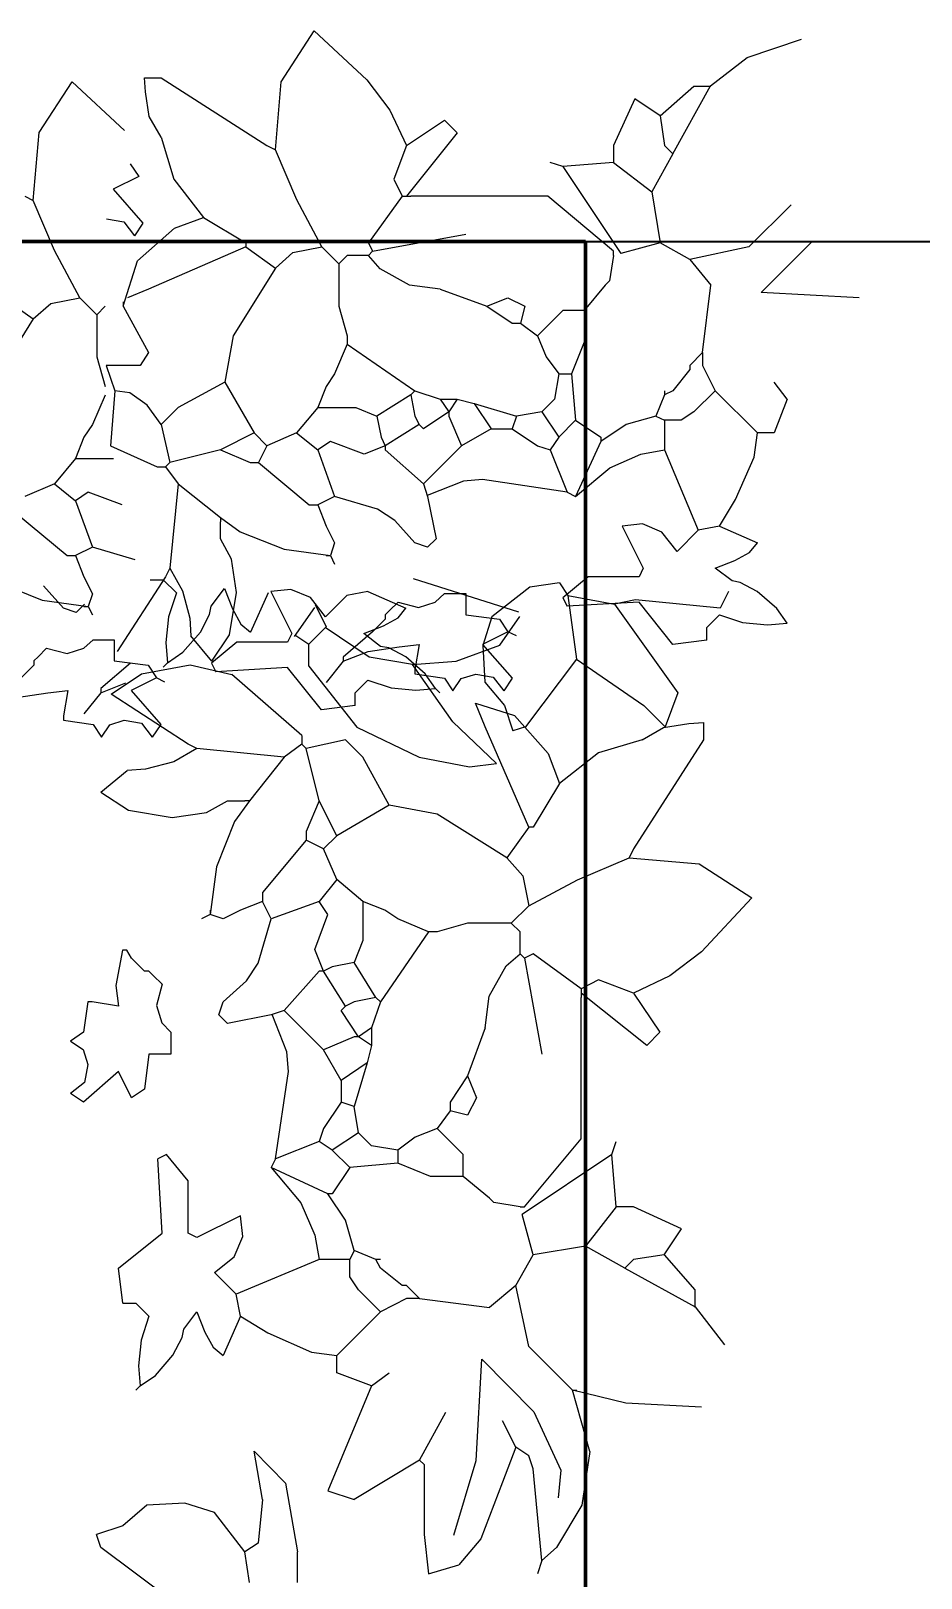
# Model space of a CAD drawing. Header units: inches. Extents: x 2013 to 15569, y -2551 to 2524.
# Drawn here: x 3893 to 3960.1, y 898.8 to 1015.5 of the extents above; entities that cross this region are included whole.
import ezdxf

# ---------------------------------------------------------------- set-up
doc = ezdxf.new("R2010")
doc.units = ezdxf.units.IN
doc.header["$MEASUREMENT"] = 0
doc.layers.add('A-FLOR-FTPT', color=6, linetype='Continuous', lineweight=70)
doc.layers.add('costruzioni', color=2, linetype='Continuous', lineweight=35)
doc.layers.add('VERDE_siepe', color=96, linetype='Continuous')

msp = doc.modelspace()

# ---------------------------------------------------------------- linework, layer by layer
at = {"layer": 'A-FLOR-FTPT'}
for q in [(3027.796, 999.638), (3934.796, 704.638)]:
    msp.add_line((3934.796, 999.638), q, dxfattribs=at)
at = {"layer": 'costruzioni'}
msp.add_line((3934.796, 999.638), (5673.194, 999.638), dxfattribs=at)
at = {"layer": 'VERDE_siepe'}
for p, q in [((3911.85, 1011.688), (3914.34, 1015.523)), ((3914.34, 1015.523), (3918.294, 1011.841)), ((3946.997, 1013.529), (3951.098, 1014.909)), ((3944.215, 1011.381), (3946.997, 1013.529)), ((3901.524, 1011.985), (3902.801, 1011.985)), ((3901.599, 1010.92), (3901.524, 1011.985)), ((3902.801, 1011.985), (3910.772, 1006.883)), ((3918.294, 1011.841), (3920.051, 1009.54)), ((3893.585, 1007.855), (3896.075, 1011.69)), ((3896.075, 1011.69), (3900.029, 1008.008)), ((3901.892, 1009.079), (3901.599, 1010.92)), ((3911.41, 1006.565), (3911.85, 1011.688)), ((3940.431, 1009.115), (3942.982, 1011.348)), ((3941.388, 1006.245), (3944.215, 1011.381)), ((3942.982, 1011.348), (3944.258, 1011.348)), ((3920.051, 1009.54), (3921.296, 1006.883)), ((3938.517, 1010.392), (3936.923, 1006.883)), ((3940.431, 1009.115), (3938.517, 1010.392)), ((3902.8, 1007.521), (3901.892, 1009.079)), ((3921.296, 1006.883), (3924.167, 1008.797)), ((3924.167, 1008.797), (3925.123, 1007.84)), ((3940.431, 1009.115), (3940.749, 1006.883)), ((3893.145, 1002.732), (3893.585, 1007.855)), ((3902.8, 1007.521), (3903.757, 1004.332)), ((3925.123, 1007.84), (3921.296, 1003.056)), ((3910.772, 1006.883), (3911.41, 1006.565)), ((3913.022, 1002.789), (3911.41, 1006.565)), ((3921.296, 1006.883), (3920.34, 1004.332)), ((3936.923, 1006.883), (3936.923, 1005.608)), ((3941.388, 1006.245), (3939.793, 1003.375)), ((3940.749, 1006.883), (3941.388, 1006.245)), ((3900.461, 1005.493), (3901.099, 1004.536)), ((3933.096, 1005.288), (3932.139, 1005.608)), ((3936.923, 1005.608), (3933.096, 1005.288)), ((3933.096, 1005.288), (3937.464, 998.739)), ((3936.923, 1005.608), (3939.793, 1003.375)), ((3901.099, 1004.536), (3899.185, 1003.579)), ((3903.757, 1004.332), (3905.989, 1001.462)), ((3920.34, 1004.332), (3920.978, 1003.056)), ((3892.507, 1003.051), (3893.145, 1002.732)), ((3894.757, 998.957), (3893.145, 1002.732)), ((3899.185, 1003.579), (3901.417, 1001.028)), ((3914.918, 999.229), (3913.022, 1002.789)), ((3920.978, 1003.056), (3918.426, 999.548)), ((3920.978, 1003.056), (3921.296, 1003.056)), ((3921.296, 1003.056), (3921.615, 1003.056)), ((3931.947, 1003.056), (3921.615, 1003.056)), ((3936.923, 998.911), (3931.947, 1003.056)), ((3939.793, 1003.375), (3940.431, 999.548)), ((3898.665, 1001.341), (3899.973, 1001.113)), ((3903.796, 1000.641), (3905.989, 1001.462)), ((3905.989, 1001.462), (3909.177, 999.548)), ((3950.317, 1002.418), (3947.128, 999.229)), ((3899.973, 1001.113), (3900.78, 1000.071)), ((3901.417, 1001.028), (3900.78, 1000.071)), ((3901.014, 998.187), (3903.796, 1000.641)), ((3918.745, 998.911), (3925.761, 1000.186)), ((3896.653, 995.397), (3894.757, 998.957)), ((3909.177, 999.229), (3901.843, 996.041)), ((3909.177, 999.548), (3909.177, 999.229)), ((3909.177, 999.229), (3911.41, 997.635)), ((3912.729, 998.8), (3914.918, 999.229)), ((3914.918, 999.229), (3916.194, 997.954)), ((3918.426, 999.548), (3918.745, 998.911)), ((3940.431, 999.548), (3937.464, 998.739)), ((3942.663, 998.273), (3940.431, 999.548)), ((3947.128, 999.229), (3942.663, 998.273)), ((3948.049, 995.801), (3951.877, 999.607)), ((3899.93, 994.764), (3901.014, 998.187)), ((3911.41, 997.635), (3912.729, 998.8)), ((3916.831, 998.591), (3916.194, 997.954)), ((3916.194, 997.954), (3916.194, 994.764)), ((3918.426, 998.591), (3916.831, 998.591)), ((3918.745, 998.911), (3918.426, 998.591)), ((3919.319, 997.573), (3918.426, 998.591)), ((3936.923, 998.591), (3936.604, 996.678)), ((3936.923, 998.591), (3936.923, 998.911)), ((3942.663, 998.273), (3944.258, 996.359)), ((3911.41, 997.635), (3908.221, 992.532)), ((3921.516, 996.346), (3919.319, 997.573)), ((3936.604, 996.678), (3936.285, 996.359)), ((3901.843, 996.041), (3900.248, 995.403)), ((3923.848, 996.041), (3921.516, 996.346)), ((3923.848, 996.041), (3927.355, 994.764)), ((3936.285, 996.359), (3934.69, 994.446)), ((3943.62, 991.257), (3944.258, 996.359)), ((3955.445, 995.393), (3948.049, 995.801)), ((3890.912, 995.397), (3893.145, 993.802)), ((3893.145, 993.802), (3894.464, 994.968)), ((3894.464, 994.968), (3896.653, 995.397)), ((3896.653, 995.397), (3897.929, 994.121)), ((3898.566, 994.759), (3897.929, 994.121)), ((3899.93, 995.084), (3899.93, 994.764)), ((3899.93, 994.764), (3901.843, 991.257)), ((3916.194, 994.764), (3916.831, 992.532)), ((3927.355, 994.764), (3928.95, 995.403)), ((3927.355, 994.764), (3929.269, 993.489)), ((3928.95, 995.403), (3930.225, 994.764)), ((3930.225, 994.764), (3929.907, 993.489)), ((3933.096, 994.446), (3931.182, 992.532)), ((3934.69, 994.446), (3933.096, 994.446)), ((3934.69, 994.446), (3934.696, 992.05)), ((3893.145, 993.802), (3889.956, 988.7)), ((3897.929, 994.121), (3897.929, 990.932)), ((3929.269, 993.489), (3929.907, 993.489)), ((3929.907, 993.489), (3931.182, 992.532)), ((3908.221, 992.532), (3907.584, 989.024)), ((3916.831, 992.532), (3916.831, 991.894)), ((3931.182, 992.532), (3931.82, 990.938)), ((3934.696, 992.05), (3933.734, 989.662)), ((3897.929, 990.932), (3898.566, 988.7)), ((3901.843, 991.257), (3901.205, 990.3)), ((3916.831, 991.894), (3915.875, 989.662)), ((3916.831, 991.894), (3921.934, 988.387)), ((3931.82, 990.938), (3932.777, 989.662)), ((3943.62, 991.257), (3942.663, 990.3)), ((3943.62, 991.257), (3943.62, 990.3)), ((3901.205, 990.3), (3898.653, 990.3)), ((3898.653, 990.3), (3899.292, 988.387)), ((3915.875, 989.662), (3915.237, 988.705)), ((3932.777, 989.662), (3932.458, 987.749)), ((3932.777, 989.662), (3933.734, 989.662)), ((3933.734, 989.662), (3934.052, 986.154)), ((3942.663, 989.981), (3941.388, 988.387)), ((3942.663, 990.3), (3942.663, 989.981)), ((3943.62, 990.3), (3944.576, 988.387)), ((3907.584, 989.024), (3904.075, 987.111)), ((3907.584, 989.024), (3909.816, 985.197)), ((3915.237, 988.705), (3914.599, 987.111)), ((3949.998, 987.749), (3949.041, 989.024)), ((3898.566, 988.062), (3897.609, 985.83)), ((3899.292, 988.387), (3898.973, 984.24)), ((3900.428, 988.215), (3899.292, 988.387)), ((3901.746, 987.294), (3900.428, 988.215)), ((3902.8, 985.835), (3901.746, 987.294)), ((3921.615, 988.067), (3919.064, 986.473)), ((3921.934, 988.387), (3921.615, 988.067)), ((3921.615, 988.067), (3921.934, 986.473)), ((3921.934, 988.387), (3923.848, 987.749)), ((3923.848, 987.749), (3924.485, 986.792)), ((3923.848, 987.749), (3925.123, 987.749)), ((3925.123, 987.749), (3924.485, 986.792)), ((3925.123, 987.749), (3926.399, 987.43)), ((3926.399, 987.43), (3929.588, 986.473)), ((3926.399, 987.43), (3927.675, 985.517)), ((3932.458, 987.749), (3931.502, 986.792)), ((3940.749, 988.067), (3940.112, 986.473)), ((3940.749, 988.387), (3940.749, 988.067)), ((3941.388, 988.387), (3940.749, 988.067)), ((3944.576, 988.387), (3942.982, 986.792)), ((3944.576, 988.387), (3947.766, 985.197)), ((3949.998, 987.749), (3949.041, 985.197)), ((3904.075, 987.111), (3902.8, 985.835)), ((3914.599, 987.111), (3913.004, 985.197)), ((3914.599, 987.111), (3917.469, 987.111)), ((3917.469, 987.111), (3919.064, 986.473)), ((3919.064, 986.473), (3919.383, 984.879)), ((3921.934, 986.473), (3922.253, 985.835)), ((3924.485, 986.792), (3922.572, 985.517)), ((3924.485, 986.792), (3924.485, 986.473)), ((3924.485, 986.473), (3925.442, 984.24)), ((3929.588, 986.473), (3929.269, 985.517)), ((3931.502, 986.792), (3929.588, 986.473)), ((3931.502, 986.792), (3932.777, 984.879)), ((3934.052, 986.154), (3932.777, 984.879)), ((3934.052, 986.154), (3935.966, 984.879)), ((3940.112, 986.473), (3937.879, 985.835)), ((3940.112, 986.473), (3940.749, 986.154)), ((3942.026, 986.154), (3940.749, 986.154)), ((3940.749, 986.154), (3940.749, 983.922)), ((3942.982, 986.792), (3942.026, 986.154)), ((3897.609, 985.83), (3896.972, 984.873)), ((3902.8, 985.835), (3903.437, 982.965)), ((3909.816, 985.197), (3907.264, 983.922)), ((3909.816, 985.197), (3910.772, 984.24)), ((3913.004, 985.197), (3910.772, 984.24)), ((3913.004, 985.197), (3914.599, 983.922)), ((3922.253, 985.835), (3919.701, 984.24)), ((3922.572, 985.517), (3922.253, 985.835)), ((3927.675, 985.517), (3925.442, 984.24)), ((3927.675, 985.517), (3929.269, 985.517)), ((3929.269, 985.517), (3931.182, 984.24)), ((3937.879, 985.835), (3935.966, 984.56)), ((3947.524, 983.366), (3947.766, 985.197)), ((3949.041, 985.197), (3947.766, 985.197)), ((3896.972, 984.873), (3896.334, 983.278)), ((3898.973, 984.24), (3902.48, 982.647)), ((3907.264, 983.922), (3903.437, 982.965)), ((3907.264, 983.922), (3909.497, 982.965)), ((3910.772, 984.24), (3910.134, 982.965)), ((3915.556, 984.56), (3914.599, 983.922)), ((3914.599, 983.922), (3915.875, 980.414)), ((3918.108, 983.603), (3915.556, 984.56)), ((3919.701, 984.24), (3918.108, 983.603)), ((3919.383, 984.879), (3919.701, 984.24)), ((3919.701, 984.24), (3919.701, 983.922)), ((3919.701, 983.922), (3922.572, 981.37)), ((3925.442, 984.24), (3922.572, 981.37)), ((3931.182, 984.24), (3932.139, 983.922)), ((3932.777, 984.879), (3932.139, 983.922)), ((3932.139, 983.922), (3933.415, 980.733)), ((3935.966, 984.56), (3934.052, 980.414)), ((3935.966, 984.879), (3935.966, 984.56)), ((3938.972, 983.612), (3940.749, 983.922)), ((3940.749, 983.922), (3943.301, 977.863)), ((3896.334, 983.278), (3894.739, 981.364)), ((3896.334, 983.278), (3899.204, 983.278)), ((3902.48, 982.647), (3903.118, 982.647)), ((3903.437, 982.965), (3903.118, 982.647)), ((3903.118, 982.647), (3904.075, 981.37)), ((3909.497, 982.965), (3910.134, 982.965)), ((3910.134, 982.965), (3913.961, 979.776)), ((3936.629, 982.569), (3938.972, 983.612)), ((3946.119, 980.175), (3947.524, 983.366)), ((3925.59, 981.568), (3922.866, 980.484)), ((3927.037, 981.69), (3925.59, 981.568)), ((3933.415, 980.733), (3927.037, 981.69)), ((3934.052, 980.414), (3936.629, 982.569)), ((3894.739, 981.364), (3892.507, 980.408)), ((3894.739, 981.364), (3896.334, 980.089)), ((3897.291, 980.727), (3896.334, 980.089)), ((3899.842, 979.771), (3897.291, 980.727)), ((3904.075, 981.37), (3903.437, 974.993)), ((3904.075, 981.37), (3907.264, 978.82)), ((3915.875, 980.414), (3914.599, 979.776)), ((3919.107, 979.456), (3915.875, 980.414)), ((3922.572, 981.37), (3922.891, 980.414)), ((3922.891, 980.414), (3923.528, 977.225)), ((3933.415, 980.733), (3934.052, 980.414)), ((3891.869, 979.132), (3895.696, 975.944)), ((3896.334, 980.089), (3897.609, 976.581)), ((3913.961, 979.776), (3914.599, 979.776)), ((3914.599, 979.776), (3915.237, 978.181)), ((3920.415, 978.6), (3919.107, 979.456)), ((3944.896, 978.181), (3946.119, 980.175)), ((3907.264, 978.82), (3907.264, 978.5)), ((3907.264, 978.82), (3908.756, 977.744)), ((3907.264, 977.225), (3907.264, 978.5)), ((3915.237, 978.181), (3915.875, 976.906)), ((3921.934, 976.906), (3920.415, 978.6)), ((3939.089, 978.334), (3937.561, 978.181)), ((3937.561, 978.181), (3939.156, 974.993)), ((3940.554, 977.721), (3939.089, 978.334)), ((3944.896, 978.181), (3943.301, 977.863)), ((3944.896, 978.181), (3947.766, 976.906)), ((3908.103, 975.689), (3907.264, 977.225)), ((3908.756, 977.744), (3912.08, 976.431)), ((3915.875, 976.906), (3915.556, 975.949)), ((3922.891, 976.587), (3921.934, 976.906)), ((3923.528, 977.225), (3922.891, 976.587)), ((3941.706, 976.268), (3940.554, 977.721)), ((3943.301, 977.863), (3941.706, 976.268)), ((3947.173, 976.187), (3947.766, 976.906)), ((3895.696, 975.944), (3896.334, 975.944)), ((3897.609, 976.581), (3896.334, 975.944)), ((3896.334, 975.944), (3896.972, 974.349)), ((3900.842, 975.624), (3897.609, 976.581)), ((3908.484, 973.178), (3908.103, 975.689)), ((3912.08, 976.431), (3915.556, 975.949)), ((3915.237, 975.949), (3915.556, 975.949)), ((3915.556, 975.949), (3915.875, 975.311)), ((3946.06, 975.573), (3947.173, 976.187)), ((3903.437, 974.993), (3903.118, 974.355)), ((3903.437, 974.993), (3904.398, 973.292)), ((3939.156, 974.993), (3938.836, 974.355)), ((3944.576, 974.993), (3946.06, 975.573)), ((3945.853, 974.036), (3944.576, 974.993)), ((3890.491, 973.911), (3893.814, 972.599)), ((3895.428, 971.974), (3893.909, 973.668)), ((3896.972, 974.349), (3897.609, 973.073)), ((3903.118, 974.355), (3899.475, 968.724)), ((3901.964, 974.12), (3902.952, 974.12)), ((3902.952, 974.12), (3903.94, 973.132)), ((3904.398, 973.292), (3904.943, 971.238)), ((3906.575, 972.144), (3907.563, 973.462)), ((3907.563, 973.462), (3908.162, 971.93)), ((3912.583, 973.402), (3911.055, 973.249)), ((3911.055, 973.249), (3912.649, 970.061)), ((3914.048, 972.789), (3912.583, 973.402)), ((3918.39, 973.249), (3916.795, 972.931)), ((3918.39, 973.249), (3921.26, 971.974)), ((3929.774, 971.673), (3921.834, 974.199)), ((3930.6, 973.568), (3927.73, 971.336)), ((3932.832, 973.887), (3930.6, 973.568)), ((3932.832, 973.887), (3933.471, 972.931)), ((3935.009, 974.355), (3933.096, 972.76)), ((3938.836, 974.355), (3935.009, 974.355)), ((3945.589, 973.249), (3944.951, 971.974)), ((3946.47, 973.916), (3945.853, 974.036)), ((3947.759, 973.241), (3946.47, 973.916)), ((3893.814, 972.599), (3897.291, 972.117)), ((3897.022, 972.293), (3896.385, 971.654)), ((3896.972, 972.117), (3897.291, 972.117)), ((3897.609, 973.073), (3897.291, 972.117)), ((3897.291, 972.117), (3897.609, 971.479)), ((3903.94, 973.132), (3903.346, 971.325)), ((3906.451, 971.507), (3906.575, 972.144)), ((3907.939, 969.982), (3908.484, 973.178)), ((3910.856, 973.132), (3909.539, 970.168)), ((3915.2, 971.336), (3914.048, 972.789)), ((3914.41, 972.252), (3915.248, 970.577)), ((3916.795, 972.931), (3915.2, 971.336)), ((3920.021, 971.803), (3920.658, 972.441)), ((3920.658, 972.441), (3922.213, 972.037)), ((3922.213, 972.037), (3923.466, 972.436)), ((3923.466, 972.436), (3924.167, 973.079)), ((3924.167, 973.079), (3925.761, 973.079)), ((3925.761, 973.079), (3925.761, 971.484)), ((3933.096, 972.76), (3933.415, 972.123)), ((3938.836, 972.441), (3933.415, 972.123)), ((3933.471, 972.931), (3936.978, 972.293)), ((3933.471, 972.931), (3934.108, 968.147)), ((3938.573, 972.611), (3936.978, 972.293)), ((3936.978, 972.293), (3941.762, 965.596)), ((3944.951, 971.974), (3938.573, 972.611)), ((3941.388, 969.252), (3938.836, 972.441)), ((3949.223, 971.952), (3947.759, 973.241)), ((3896.385, 971.654), (3895.428, 971.974)), ((3903.346, 971.325), (3903.156, 969.39)), ((3904.943, 971.238), (3905.032, 969.89)), ((3905.754, 970.176), (3906.451, 971.507)), ((3908.162, 971.93), (3908.796, 970.781)), ((3914.351, 972.033), (3912.831, 969.856)), ((3919.701, 971.166), (3918.745, 970.209)), ((3919.554, 970.641), (3920.667, 971.254)), ((3920.021, 971.803), (3919.701, 971.484)), ((3919.701, 971.484), (3919.701, 971.166)), ((3920.667, 971.254), (3921.26, 971.974)), ((3925.761, 971.484), (3928.312, 971.166)), ((3927.73, 971.336), (3927.05, 969.168)), ((3928.312, 971.166), (3928.95, 970.209)), ((3928.331, 969.191), (3929.847, 971.362)), ((3943.939, 970.528), (3944.896, 971.484)), ((3944.896, 971.484), (3946.646, 970.909)), ((3949.998, 970.846), (3949.223, 971.952)), ((3904.423, 968.664), (3905.754, 970.176)), ((3906.627, 967.976), (3905.032, 969.89)), ((3906.627, 967.976), (3907.939, 969.982)), ((3908.796, 970.781), (3909.539, 970.168)), ((3912.649, 970.061), (3912.33, 969.422)), ((3912.943, 969.918), (3913.931, 969.259)), ((3915.248, 970.577), (3913.931, 969.259)), ((3918.47, 968.283), (3915.175, 970.521)), ((3918.745, 970.209), (3916.513, 968.296)), ((3918.07, 970.061), (3919.554, 970.641)), ((3919.346, 969.104), (3918.07, 970.061)), ((3928.95, 970.209), (3927.037, 969.252)), ((3929.588, 969.89), (3928.95, 970.209)), ((3943.939, 969.571), (3943.939, 970.528)), ((3946.646, 970.909), (3948.52, 970.725)), ((3948.52, 970.725), (3949.998, 970.846)), ((3893.515, 968.323), (3894.152, 968.962)), ((3894.152, 968.962), (3895.707, 968.557)), ((3895.707, 968.557), (3896.96, 968.957)), ((3896.96, 968.957), (3897.66, 969.6)), ((3897.66, 969.6), (3899.255, 969.6)), ((3899.255, 969.6), (3899.255, 968.005)), ((3903.156, 969.39), (3903.281, 967.863)), ((3903.281, 967.863), (3904.423, 968.664)), ((3908.503, 969.422), (3906.589, 967.828)), ((3912.33, 969.422), (3908.503, 969.422)), ((3913.931, 967.613), (3913.931, 969.259)), ((3916.513, 967.976), (3918.399, 968.726)), ((3918.399, 968.726), (3920.742, 969.069)), ((3919.964, 968.984), (3919.346, 969.104)), ((3921.253, 968.309), (3919.964, 968.984)), ((3920.742, 969.069), (3922.253, 969.252)), ((3922.253, 969.252), (3921.934, 967.339)), ((3925.044, 967.984), (3928.331, 969.191)), ((3927.037, 969.252), (3929.269, 966.701)), ((3927.05, 969.168), (3927.196, 966.406)), ((3943.939, 969.571), (3941.388, 969.252)), ((3893.195, 967.686), (3892.239, 966.729)), ((3893.515, 968.323), (3893.195, 968.005)), ((3893.195, 968.005), (3893.195, 967.686)), ((3900.48, 967.829), (3898.248, 965.915)), ((3899.255, 968.005), (3901.806, 967.686)), ((3901.322, 967.042), (3904.976, 967.717)), ((3901.806, 967.686), (3902.444, 966.729)), ((3903.281, 967.863), (3902.952, 967.534)), ((3904.976, 967.717), (3908.128, 966.993)), ((3906.589, 967.828), (3906.909, 967.19)), ((3912.33, 967.509), (3906.909, 967.19)), ((3914.881, 964.32), (3912.33, 967.509)), ((3913.931, 967.613), (3917.553, 963.003)), ((3916.513, 967.976), (3915.237, 966.382)), ((3916.513, 968.296), (3916.513, 967.976)), ((3921.758, 967.743), (3918.47, 968.283)), ((3922.717, 967.02), (3921.253, 968.309)), ((3921.758, 967.743), (3925.044, 967.984)), ((3924.792, 963.399), (3921.758, 967.743)), ((3934.108, 968.147), (3930.281, 963.044)), ((3934.108, 968.147), (3939.211, 964.639)), ((3898.248, 965.596), (3900.134, 966.346)), ((3899.021, 965.487), (3901.322, 967.042)), ((3902.444, 966.729), (3900.531, 965.773)), ((3903.082, 966.41), (3902.444, 966.729)), ((3913.397, 962.384), (3908.128, 966.993)), ((3917.433, 965.596), (3918.39, 966.552)), ((3918.39, 966.552), (3920.14, 965.977)), ((3921.934, 967.339), (3921.934, 967.019)), ((3921.934, 967.019), (3924.167, 966.701)), ((3923.492, 965.914), (3922.717, 967.02)), ((3924.167, 966.701), (3924.805, 965.744)), ((3924.805, 965.744), (3925.427, 966.672)), ((3925.427, 966.672), (3926.517, 967.014)), ((3926.517, 967.014), (3927.824, 966.786)), ((3927.196, 966.406), (3928.687, 964.639)), ((3927.824, 966.786), (3928.632, 965.744)), ((3929.269, 966.701), (3928.632, 965.744)), ((3891.893, 965.247), (3894.236, 965.589)), ((3894.236, 965.589), (3895.747, 965.773)), ((3895.747, 965.773), (3895.428, 963.859)), ((3898.248, 965.596), (3896.972, 964.002)), ((3898.248, 965.915), (3898.248, 965.596)), ((3904.835, 961.725), (3899.021, 965.487)), ((3900.531, 965.773), (3902.763, 963.221)), ((3917.433, 964.639), (3917.433, 965.596)), ((3920.14, 965.977), (3922.014, 965.793)), ((3922.014, 965.793), (3923.492, 965.914)), ((3923.492, 965.914), (3923.811, 965.596)), ((3941.762, 965.596), (3940.805, 963.044)), ((3917.433, 964.639), (3914.881, 964.32)), ((3927.228, 963.042), (3926.514, 964.826)), ((3926.514, 964.826), (3929.444, 963.898)), ((3928.687, 964.639), (3929.324, 962.725)), ((3939.211, 964.639), (3940.805, 963.044)), ((3895.428, 963.859), (3895.428, 963.54)), ((3895.428, 963.54), (3897.66, 963.221)), ((3897.66, 963.221), (3898.298, 962.264)), ((3898.298, 962.264), (3898.921, 963.192)), ((3898.921, 963.192), (3900.01, 963.535)), ((3900.01, 963.535), (3901.318, 963.306)), ((3901.318, 963.306), (3902.125, 962.264)), ((3902.763, 963.221), (3902.125, 962.264)), ((3917.553, 963.003), (3922.264, 960.745)), ((3928.085, 960.262), (3924.792, 963.399)), ((3930.521, 955.468), (3927.228, 963.042)), ((3930.281, 963.044), (3929.324, 962.725)), ((3929.444, 963.898), (3931.979, 961.025)), ((3939.083, 962.054), (3940.692, 962.991)), ((3940.692, 962.991), (3942.593, 963.293)), ((3942.593, 963.293), (3943.693, 963.371)), ((3943.693, 963.371), (3943.693, 962.053)), ((3905.494, 961.396), (3904.835, 961.725)), ((3913.397, 961.725), (3912.079, 960.737)), ((3913.397, 962.384), (3913.397, 961.725)), ((3913.726, 961.396), (3913.397, 961.725)), ((3916.69, 962.054), (3913.726, 961.396)), ((3918.007, 960.737), (3916.69, 962.054)), ((3939.083, 962.054), (3935.79, 961.066)), ((3943.693, 962.053), (3938.425, 953.821)), ((3905.494, 961.396), (3903.738, 960.403)), ((3912.079, 960.737), (3905.494, 961.396)), ((3912.079, 960.737), (3909.446, 957.444)), ((3914.714, 957.444), (3913.726, 961.396)), ((3919.983, 957.114), (3918.007, 960.737)), ((3922.264, 960.745), (3926.056, 960.021)), ((3931.979, 961.025), (3932.826, 958.761)), ((3935.79, 961.066), (3932.826, 958.761)), ((3898.249, 958.102), (3900.224, 959.749)), ((3901.616, 959.841), (3900.224, 959.749)), ((3903.738, 960.403), (3901.616, 959.841)), ((3926.056, 960.021), (3928.085, 960.262)), ((3898.249, 958.102), (3900.32, 956.747)), ((3932.826, 958.761), (3930.85, 955.468)), ((3906.213, 956.578), (3907.799, 957.444)), ((3907.799, 957.444), (3909.116, 957.444)), ((3909.446, 957.444), (3908.335, 955.903)), ((3909.446, 957.444), (3909.116, 957.444)), ((3914.714, 957.444), (3913.726, 955.138)), ((3916.031, 954.809), (3914.714, 957.444)), ((3919.983, 957.114), (3916.031, 954.809)), ((3923.606, 956.456), (3919.983, 957.114)), ((3900.32, 956.747), (3903.62, 956.184)), ((3903.62, 956.184), (3906.213, 956.578)), ((3908.335, 955.903), (3906.979, 952.471)), ((3928.874, 953.162), (3923.606, 956.456)), ((3913.726, 955.138), (3913.726, 954.48)), ((3916.031, 954.809), (3915.043, 953.821)), ((3930.521, 955.468), (3928.874, 953.162)), ((3930.85, 955.468), (3930.521, 955.468)), ((3913.726, 954.48), (3910.434, 950.528)), ((3915.043, 953.821), (3913.726, 954.48)), ((3916.031, 951.516), (3915.043, 953.821)), ((3938.425, 953.821), (3938.096, 953.162)), ((3906.979, 952.471), (3906.482, 948.881)), ((3928.874, 953.162), (3930.078, 951.801)), ((3934.197, 951.498), (3938.096, 953.162)), ((3938.096, 953.162), (3943.385, 952.708)), ((3943.385, 952.708), (3947.346, 950.137)), ((3916.031, 951.516), (3914.714, 949.869)), ((3918.007, 949.869), (3916.031, 951.516)), ((3930.078, 951.801), (3930.521, 949.54)), ((3930.521, 949.54), (3934.197, 951.498)), ((3910.434, 950.528), (3910.434, 949.869)), ((3947.346, 950.137), (3943.544, 946.054)), ((3906.482, 948.881), (3905.823, 948.552)), ((3906.482, 949.21), (3906.482, 948.881)), ((3907.47, 948.552), (3906.482, 948.881)), ((3908.787, 949.21), (3907.47, 948.552)), ((3910.434, 949.869), (3908.787, 949.21)), ((3911.091, 948.552), (3910.434, 949.869)), ((3914.714, 949.869), (3911.091, 948.552)), ((3914.385, 946.247), (3915.373, 948.881)), ((3915.373, 948.881), (3914.714, 949.869)), ((3918.007, 949.869), (3918.007, 946.906)), ((3919.654, 949.21), (3918.007, 949.869)), ((3920.642, 948.552), (3919.654, 949.21)), ((3930.521, 949.54), (3929.204, 948.223)), ((3910.103, 945.214), (3911.091, 948.552)), ((3922.947, 947.565), (3920.642, 948.552)), ((3925.91, 948.223), (3923.606, 947.565)), ((3929.204, 948.223), (3925.91, 948.223)), ((3929.862, 947.565), (3929.204, 948.223)), ((3918.007, 946.906), (3917.349, 945.259)), ((3922.947, 947.565), (3919.325, 942.295)), ((3923.606, 947.565), (3922.947, 947.565)), ((3929.862, 945.918), (3929.862, 947.565)), ((3899.868, 946.195), (3899.634, 944.845)), ((3900.198, 946.195), (3899.868, 946.195)), ((3900.554, 945.589), (3900.198, 946.195)), ((3901.542, 944.601), (3900.554, 945.589)), ((3915.043, 944.601), (3914.385, 946.247)), ((3917.349, 945.259), (3915.702, 944.93)), ((3918.995, 942.625), (3917.349, 945.259)), ((3928.811, 944.996), (3929.862, 945.918)), ((3930.192, 945.589), (3929.862, 945.918)), ((3930.85, 945.918), (3930.192, 945.589)), ((3930.192, 945.589), (3931.509, 938.343)), ((3934.473, 943.283), (3930.85, 945.918)), ((3943.544, 946.054), (3941.168, 944.239)), ((3899.634, 944.845), (3899.377, 943.526)), ((3901.871, 944.601), (3901.542, 944.601)), ((3902.2, 944.271), (3901.871, 944.601)), ((3902.2, 944.271), (3902.859, 943.613)), ((3909.219, 943.864), (3910.103, 945.214)), ((3914.714, 944.601), (3912.079, 941.637)), ((3915.043, 944.601), (3914.714, 944.601)), ((3915.702, 944.93), (3915.043, 944.601)), ((3916.69, 941.966), (3915.043, 944.601)), ((3927.543, 942.727), (3928.811, 944.996)), ((3941.168, 944.239), (3938.425, 942.954)), ((3899.377, 943.526), (3899.566, 941.966)), ((3902.859, 943.613), (3902.441, 942.008)), ((3907.47, 942.295), (3909.219, 943.864)), ((3935.79, 943.942), (3934.473, 943.283)), ((3934.473, 943.283), (3934.473, 942.954)), ((3934.473, 942.954), (3934.473, 942.625)), ((3939.413, 939.002), (3934.473, 942.954)), ((3938.425, 942.954), (3935.79, 943.942)), ((3938.425, 942.954), (3940.4, 939.99)), ((3897.26, 942.295), (3896.931, 939.99)), ((3897.59, 942.295), (3897.26, 942.295)), ((3899.566, 941.966), (3897.59, 942.295)), ((3902.441, 942.008), (3902.854, 940.714)), ((3907.14, 941.307), (3907.47, 942.295)), ((3916.361, 941.637), (3916.69, 941.966)), ((3917.349, 942.295), (3916.69, 941.966)), ((3918.995, 942.625), (3917.349, 942.295)), ((3919.325, 942.295), (3918.666, 940.319)), ((3919.325, 942.295), (3918.995, 942.625)), ((3927.228, 940.319), (3927.543, 942.727)), ((3934.473, 931.955), (3934.473, 942.625)), ((3902.854, 940.714), (3903.518, 939.99)), ((3907.799, 940.649), (3907.14, 941.307)), ((3911.091, 941.307), (3907.799, 940.649)), ((3912.079, 941.637), (3911.091, 941.307)), ((3912.284, 938.52), (3911.164, 941.333)), ((3915.043, 938.673), (3912.079, 941.637)), ((3917.678, 939.661), (3916.361, 941.637)), ((3896.931, 939.99), (3895.944, 939.331)), ((3903.518, 939.99), (3903.518, 938.343)), ((3917.349, 939.661), (3915.043, 938.673)), ((3917.678, 939.661), (3917.349, 939.661)), ((3918.666, 940.319), (3917.678, 939.661)), ((3918.666, 939.002), (3917.678, 939.661)), ((3918.666, 940.319), (3918.666, 939.002)), ((3927.228, 940.319), (3925.91, 936.697)), ((3940.4, 939.99), (3939.413, 939.002)), ((3895.944, 939.331), (3896.902, 938.688)), ((3896.902, 938.688), (3897.255, 937.563)), ((3901.871, 938.343), (3901.542, 935.709)), ((3903.518, 938.343), (3901.871, 938.343)), ((3912.409, 937.026), (3912.284, 938.52)), ((3916.361, 936.367), (3915.043, 938.673)), ((3918.666, 939.002), (3918.337, 937.685)), ((3897.255, 937.563), (3897.019, 936.213)), ((3918.337, 937.685), (3916.361, 936.367)), ((3918.337, 937.685), (3917.349, 934.392)), ((3897.019, 936.213), (3895.944, 935.379)), ((3899.566, 937.026), (3896.931, 934.721)), ((3900.554, 935.05), (3899.566, 937.026)), ((3911.421, 930.44), (3912.409, 937.026)), ((3916.361, 936.367), (3916.361, 934.721)), ((3925.91, 936.697), (3924.594, 934.721)), ((3925.91, 936.697), (3926.569, 935.05)), ((3896.931, 934.721), (3895.944, 935.379)), ((3901.542, 935.709), (3900.554, 935.05)), ((3926.569, 935.05), (3925.91, 933.734)), ((3916.361, 934.721), (3915.043, 932.746)), ((3917.349, 934.392), (3916.361, 934.721)), ((3917.678, 932.416), (3917.349, 934.392)), ((3924.594, 934.063), (3923.606, 932.746)), ((3924.594, 934.721), (3924.594, 934.063)), ((3925.91, 933.734), (3924.594, 934.063)), ((3915.043, 932.746), (3914.714, 931.758)), ((3917.678, 932.416), (3915.702, 931.099)), ((3918.666, 931.428), (3917.678, 932.416)), ((3923.606, 932.746), (3921.959, 932.087)), ((3925.581, 930.77), (3923.606, 932.746)), ((3914.714, 931.758), (3911.421, 930.44)), ((3915.702, 931.099), (3914.714, 931.758)), ((3920.642, 931.099), (3918.666, 931.428)), ((3921.959, 932.087), (3920.642, 931.099)), ((3930.192, 926.818), (3934.473, 931.955)), ((3936.778, 930.77), (3937.108, 931.758)), ((3903.188, 930.77), (3902.53, 930.44)), ((3902.859, 924.842), (3902.53, 930.44)), ((3904.835, 928.794), (3903.188, 930.77)), ((3911.421, 930.44), (3911.091, 929.782)), ((3917.019, 929.782), (3915.702, 931.099)), ((3920.642, 930.111), (3917.019, 929.782)), ((3920.642, 931.099), (3920.642, 930.111)), ((3923.107, 929.117), (3920.642, 930.111)), ((3925.581, 929.123), (3925.581, 930.77)), ((3936.778, 930.77), (3930.015, 926.259)), ((3937.108, 926.818), (3936.778, 930.77)), ((3915.373, 927.806), (3911.091, 929.782)), ((3911.091, 929.782), (3913.317, 927.121)), ((3917.019, 929.782), (3915.702, 927.806)), ((3925.581, 929.123), (3923.107, 929.117)), ((3927.557, 927.476), (3925.581, 929.123)), ((3904.835, 924.842), (3904.835, 928.794)), ((3916.69, 925.83), (3915.373, 927.806)), ((3915.702, 927.806), (3915.373, 927.806)), ((3913.317, 927.121), (3914.394, 924.702)), ((3927.886, 927.147), (3927.557, 927.476)), ((3929.862, 926.818), (3927.886, 927.147)), ((3929.862, 926.818), (3930.192, 926.818)), ((3937.108, 926.818), (3934.802, 923.854)), ((3938.425, 926.818), (3937.108, 926.818)), ((3942.047, 925.171), (3938.425, 926.818)), ((3908.787, 926.159), (3905.494, 924.512)), ((3908.944, 924.581), (3908.787, 926.159)), ((3917.349, 923.524), (3916.69, 925.83)), ((3930.85, 923.195), (3930.015, 926.259)), ((3899.566, 922.207), (3902.859, 924.842)), ((3905.494, 924.512), (3904.835, 924.842)), ((3908.311, 923.068), (3908.944, 924.581)), ((3914.394, 924.702), (3914.714, 922.866)), ((3940.729, 923.195), (3942.047, 925.171)), ((3917.349, 923.524), (3917.019, 922.866)), ((3918.995, 922.866), (3917.349, 923.524)), ((3929.533, 920.89), (3930.85, 923.195)), ((3934.802, 923.854), (3930.85, 923.195)), ((3937.766, 922.207), (3934.802, 923.854)), ((3940.729, 923.195), (3938.425, 922.866)), ((3940.729, 923.195), (3943.035, 920.56)), ((3899.895, 919.573), (3899.566, 922.207)), ((3906.811, 921.878), (3908.311, 923.068)), ((3914.714, 922.866), (3908.458, 920.231)), ((3917.019, 922.866), (3914.714, 922.866)), ((3917.019, 921.548), (3917.019, 922.866)), ((3919.325, 922.866), (3918.995, 922.866)), ((3919.325, 922.207), (3918.995, 922.866)), ((3920.971, 920.89), (3919.325, 922.207)), ((3938.425, 922.866), (3937.766, 922.207)), ((3937.766, 922.207), (3943.069, 919.288)), ((3908.458, 920.231), (3906.811, 921.878)), ((3917.678, 920.56), (3917.019, 921.548)), ((3921.301, 920.89), (3920.971, 920.89)), ((3922.289, 919.903), (3921.301, 920.89)), ((3929.533, 920.89), (3927.557, 919.244)), ((3930.521, 916.28), (3929.533, 920.89)), ((3899.895, 919.573), (3900.883, 919.573)), ((3900.883, 919.573), (3901.871, 918.585)), ((3908.787, 918.585), (3908.458, 920.231)), ((3919.325, 918.915), (3917.678, 920.56)), ((3921.301, 919.903), (3919.325, 918.915)), ((3922.289, 919.903), (3921.301, 919.903)), ((3922.289, 919.903), (3927.557, 919.244)), ((3943.035, 920.56), (3943.035, 919.244)), ((3901.871, 918.585), (3901.277, 916.778)), ((3904.506, 917.597), (3905.494, 918.915)), ((3905.494, 918.915), (3906.093, 917.383)), ((3908.787, 918.585), (3907.47, 915.621)), ((3908.787, 918.585), (3910.846, 917.322)), ((3919.325, 918.915), (3916.031, 915.621)), ((3943.069, 919.288), (3945.287, 916.415)), ((3904.382, 916.959), (3904.506, 917.597)), ((3906.093, 917.383), (3906.727, 916.233)), ((3910.846, 917.322), (3914.141, 915.87)), ((3901.277, 916.778), (3901.087, 914.842)), ((3903.685, 915.628), (3904.382, 916.959)), ((3906.727, 916.233), (3907.47, 915.621)), ((3933.814, 912.987), (3930.521, 916.28)), ((3902.354, 914.116), (3903.685, 915.628)), ((3914.141, 915.87), (3916.031, 915.621)), ((3916.031, 914.304), (3916.031, 915.621)), ((3926.56, 907.692), (3926.981, 915.329)), ((3926.981, 915.329), (3930.911, 911.376)), ((3901.087, 914.842), (3901.212, 913.316)), ((3901.212, 913.316), (3902.354, 914.116)), ((3918.666, 913.316), (3916.031, 914.304)), ((3918.666, 913.316), (3919.983, 914.304)), ((3901.212, 913.316), (3900.883, 912.987)), ((3918.666, 913.316), (3915.373, 905.413)), ((3933.814, 912.987), (3934.144, 912.987)), ((3935.132, 908.376), (3933.814, 912.987)), ((3937.841, 912.029), (3933.814, 912.987)), ((3943.544, 911.727), (3937.841, 912.029)), ((3922.289, 907.717), (3924.265, 911.34)), ((3929.533, 908.705), (3928.545, 910.681)), ((3930.911, 911.376), (3932.946, 906.955)), ((3910.434, 904.754), (3909.8, 908.4)), ((3909.8, 908.4), (3912.176, 905.98)), ((3929.533, 908.705), (3928.545, 906.071)), ((3930.521, 908.047), (3929.533, 908.705)), ((3930.85, 907.059), (3930.521, 908.047)), ((3935.132, 908.376), (3934.514, 904.317)), ((3922.289, 907.717), (3917.349, 904.754)), ((3922.289, 907.717), (3922.618, 907.388)), ((3922.618, 907.388), (3922.618, 902.12)), ((3924.875, 902.064), (3926.56, 907.692)), ((3931.509, 900.144), (3930.85, 907.059)), ((3932.946, 906.955), (3932.736, 904.878)), ((3912.176, 905.98), (3913.067, 900.802)), ((3928.545, 906.071), (3926.898, 901.79)), ((3904.572, 904.468), (3901.72, 904.317)), ((3906.811, 903.766), (3904.572, 904.468)), ((3910.434, 904.754), (3910.104, 901.461)), ((3915.373, 905.413), (3917.349, 904.754)), ((3901.72, 904.317), (3899.895, 902.778)), ((3909.116, 900.802), (3906.811, 903.766)), ((3934.514, 904.317), (3932.613, 901.141)), ((3899.895, 902.778), (3897.919, 902.12)), ((3898.248, 901.132), (3897.919, 902.12)), ((3922.618, 902.12), (3922.947, 899.156)), ((3903.518, 897.18), (3898.248, 901.132)), ((3910.104, 901.461), (3909.116, 900.802)), ((3926.898, 901.79), (3925.252, 899.814)), ((3932.613, 901.141), (3931.509, 900.144)), ((3909.446, 898.497), (3909.116, 900.802)), ((3913.067, 898.497), (3913.067, 900.802)), ((3922.947, 899.156), (3925.252, 899.814)), ((3931.509, 900.144), (3931.18, 899.156))]:
    msp.add_line(p, q, dxfattribs=at)
for centre, radius, start, end in [((3931.947, 1003.056), 0.0000399, 49.84401, 89.64699), ((3934.473, 931.955), 0.0000412, 319.84401, 359.64699)]:
    msp.add_arc(centre, radius, start, end, dxfattribs=at)

doc.saveas('drawing.dxf')
